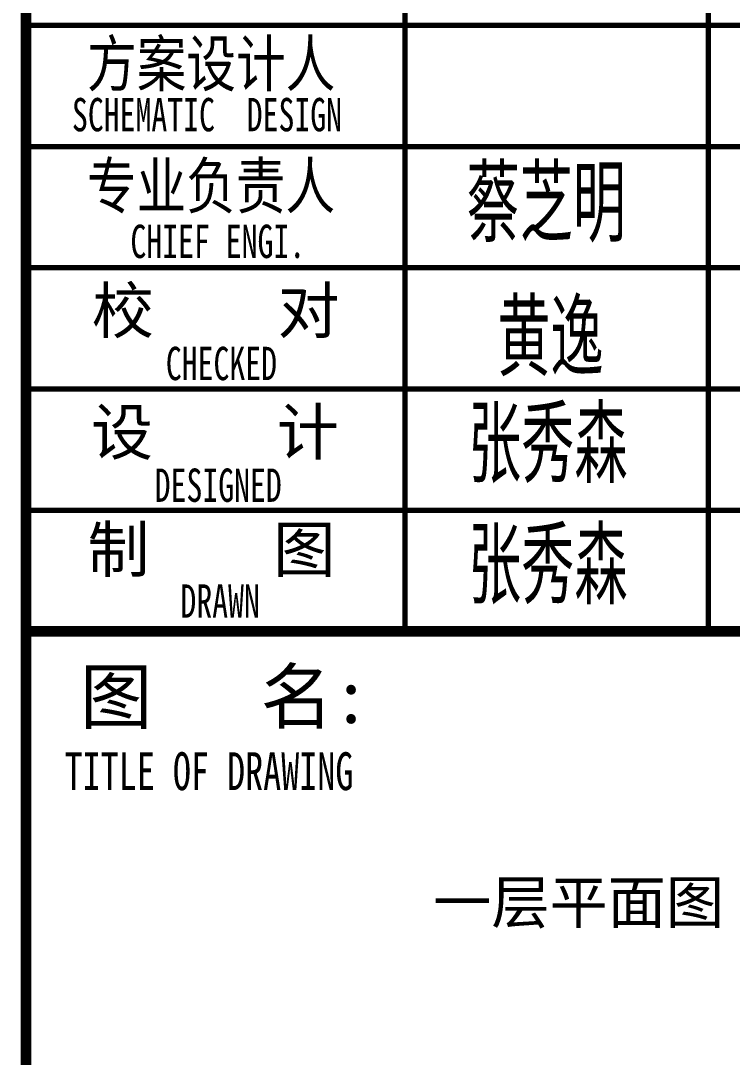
# Model space of a CAD drawing. Extents: x -518115 to 790560, y -210384 to 1628073.
# Drawn here: x 482384 to 487076, y 647446 to 654288 of the extents above; entities that cross this region are included whole.
import ezdxf
from ezdxf.enums import TextEntityAlignment as Align

# ---------------------------------------------------------------- set-up
doc = ezdxf.new("R2010")
doc.units = 0
doc.header["$LTSCALE"] = 1000
doc.header["$MEASUREMENT"] = 0
doc.layers.add('可改文字', color=6, linetype='Continuous', lineweight=18)
doc.layers.add('图框', color=140, linetype='Continuous')
doc.layers.add('图签文字', color=147, linetype='Continuous')
doc.styles.add('宋体', font='', dxfattribs={"height": 50})
doc.styles.add('建筑图签-1', font='', dxfattribs={"width": 0.7})
doc.styles.add('建筑图签-2', font='TXT.shx', dxfattribs={"width": 0.5, "bigfont": 'HZTXT.shx'})
doc.styles.get('宋体').set_extended_font_data('SimSun')
doc.styles.get('建筑图签-1').set_extended_font_data('SimHei')

# ---------------------------------------------------------------- blocks, each defined once
blk = doc.blocks.new('TK')
at = {"layer": '图框'}
for points, const_width in [([(541480, 490313.7), (541480, 547713.7)], 70), ([(543979.5, 497114), (543980, 503514)], 35), ([(545980, 497114), (545980, 503514)], 35), ([(541480, 501114), (548480, 501114)], 35), ([(541480, 500314), (548480, 500314)], 35), ([(541480, 499514), (548480, 499514)], 35), ([(541480, 498714), (548480, 498714)], 35), ([(541480, 497914), (548480, 497914)], 35), ([(541480, 497114), (548480, 497114)], 70)]:
    blk.add_lwpolyline(points, dxfattribs=dict(at, const_width=const_width))
at = {"layer": '图框', "style": '建筑图签-1', "width": 0.7}
for s, height, p in [('SCHEMATIC  DESIGN', 220, (541782.6, 500415, -1799)), ('TITLE OF DRAWING', 250, (541734, 496066.2))]:
    blk.add_text(s, height=height, dxfattribs=at).set_placement(p)
for s, p in [('CHIEF ENGI.', (542744.4, 499688.5)), ('CHECKED  ', (542873, 498882.4)), ('DESIGNED ', (542799.5, 498079.1)), (' DRAWN   ', (542864.5, 497314.2))]:
    blk.add_text(s, height=220, dxfattribs=at).set_placement(p, align=Align.MIDDLE)
at = {"layer": '图签文字', "color": 7, "style": '建筑图签-1', "width": 0.8}
for s, p in [('方案设计人', (541882.4, 500711.8)), ('专业负责人', (541881.2, 499905.3))]:
    blk.add_text(s, height=300, dxfattribs=at).set_placement(p)
at = {"layer": '图签文字', "color": 1, "style": '建筑图签-2', "width": 0.7}
for s, p in [('蔡芝明', (544386.1, 499684.6)), ('黄逸', (544588.1, 498799.8)), ('张秀森', (544396.3, 498094.1)), ('张秀森', (544396.3, 497294.1))]:
    blk.add_text(s, height=500, dxfattribs=at).set_placement(p)
at = {"layer": '图签文字', "color": 7, "style": '建筑图签-1'}
for s, height, p in [('校    对', 300, (541913.3, 499081.8)), ('设    计', 300, (541907.8, 498280.2)), ('制    图', 300, (541884.8, 497505.4)), ('图   名:', 350, (541835.2, 496508.8))]:
    blk.add_text(s, height=height, dxfattribs=at).set_placement(p)

msp = doc.modelspace()

# ---------------------------------------------------------------- block references
msp.add_blockref('TK', (-59060.9, 153143.3))

# ---------------------------------------------------------------- texts
at = {"layer": '可改文字', "color": 3, "style": '宋体'}
msp.add_text('一层平面图', height=281.28, dxfattribs=at).set_placement((486063.3, 648465.1), align=Align.MIDDLE)

doc.saveas('drawing.dxf')
